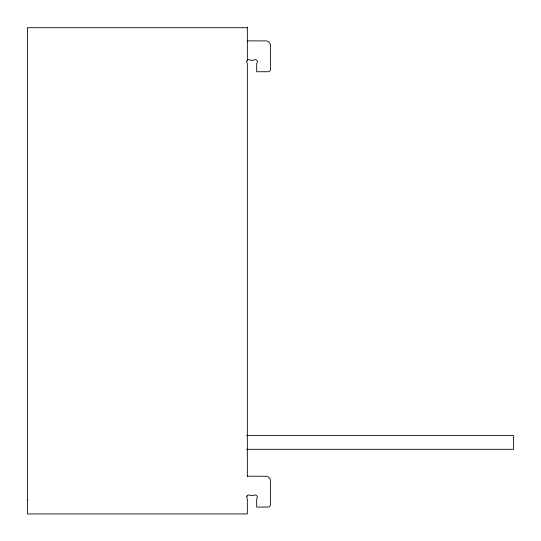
<?xml version="1.0" encoding="UTF-8"?>
<svg xmlns="http://www.w3.org/2000/svg" width="541" height="541" viewBox="0 0 541 541"><rect width="100%" height="100%" fill="white"/><g stroke="black" fill="none" stroke-linecap="round" stroke-linejoin="round"><path stroke-width="0.81" d="M247.338 27.713L27.381 27.713L27.388 513.95L247.338 513.95L247.338 498.863A2.292 2.292 0 0 1 247.338 495.624A2.292 2.292 0 0 1 250.578 495.624L253.445 495.624A2.292 2.292 0 0 1 256.684 495.624A2.292 2.292 0 0 1 256.684 498.863L256.684 507.066L268.35 507.059A2.292 2.292 0 0 0 270.432 504.976L270.426 480.408A4.585 4.585 0 0 0 266.26 476.242L247.338 476.208M246.561 435.546L513.619 435.546L513.619 449.294L246.561 449.294M27.388 500.202L27.916 500.202M247.338 40.879L266.26 40.913A4.585 4.585 0 0 1 270.426 45.079L270.432 69.647A2.292 2.292 0 0 1 268.35 71.737L256.684 71.743L256.684 63.534A2.292 2.292 0 0 0 256.684 60.294A2.292 2.292 0 0 0 253.445 60.294L250.578 60.294A2.292 2.292 0 0 0 247.338 60.294A2.292 2.292 0 0 0 247.338 63.534L247.338 476.378M247.338 27.05L247.338 60.957M247.338 495.313L247.338 496.28"/></g></svg>
